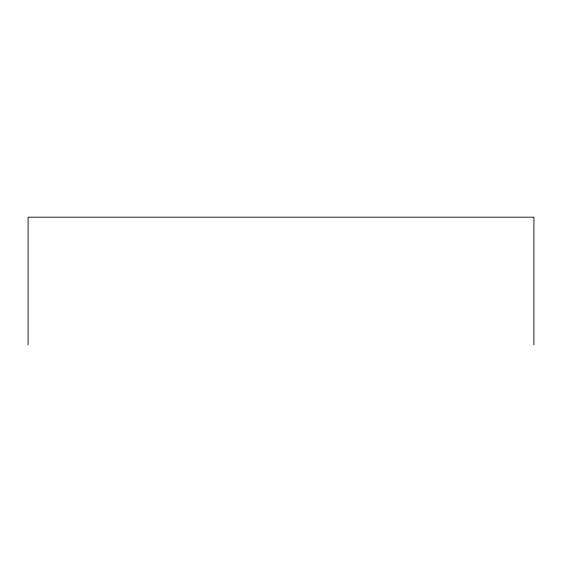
<?xml version="1.0" encoding="UTF-8"?>
<svg xmlns="http://www.w3.org/2000/svg" width="562" height="562" viewBox="0 0 562 562"><rect width="100%" height="100%" fill="white"/><g stroke="black" fill="none" stroke-linecap="round" stroke-linejoin="round"><path stroke-width="0.84" d="M533.9 344.808L533.9 217.192L28.1 217.192L28.1 344.808"/></g></svg>
